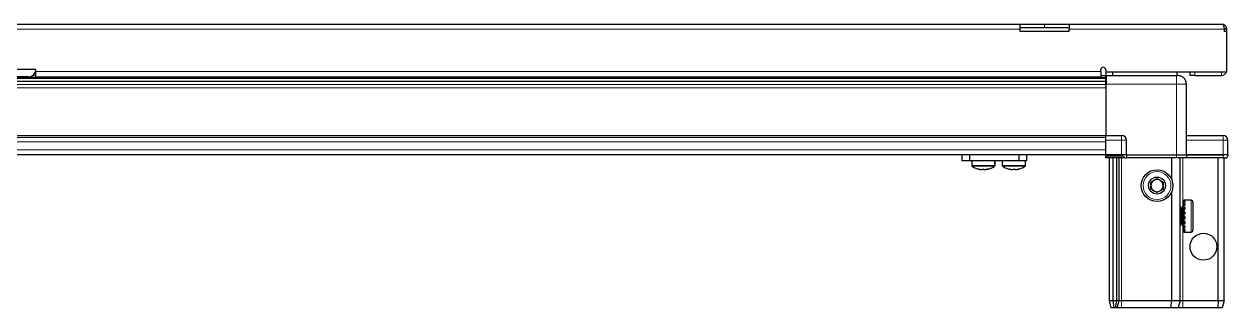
# Model space of a CAD drawing. Header units: millimetres. Extents: x 355 to 3897, y -219 to 1534.
# Drawn here: x 1019 to 1511.4, y 678.2 to 794.2 of the extents above; entities that cross this region are included whole.
import ezdxf

# ---------------------------------------------------------------- set-up
doc = ezdxf.new("R2010")
doc.units = ezdxf.units.MM

msp = doc.modelspace()

# ---------------------------------------------------------------- linework, layer by layer
at = {"color": 7, "linetype": 'Continuous', "lineweight": 25}
for p, q in [((596.4, 794.21), (1426.4, 794.21)), ((1426.4, 792.11), (1426.4, 794.21)), ((1426.4, 794.21), (1436.4, 794.21)), ((1436.4, 792.71), (1426.4, 792.71)), ((1436.4, 794.21), (1446.4, 794.21)), ((1446.4, 792.71), (1436.4, 792.71)), ((1446.4, 794.21), (1509.3, 794.21)), ((1446.4, 794.21), (1446.4, 792.11)), ((1426.4, 791.21), (1426.4, 792.11)), ((1446.4, 791.21), (1426.4, 791.21)), ((1446.4, 791.21), (1446.4, 792.11)), ((1509.9, 792.11), (1510.9, 792.11)), ((1509.9, 792.11), (1509.9, 791.21)), ((1510.9, 791.21), (1509.9, 791.21)), ((1510.9, 791.21), (1510.9, 792.11)), ((1510.9, 774.71), (1510.9, 791.21)), ((1023.9, 775.71), (998.9, 775.71)), ((1023.9, 774.81), (1023.9, 775.71)), ((1023.9, 772.71), (1023.9, 774.81)), ((1459.4, 774.81), (1459.4, 775.56)), ((1459.4, 774.81), (1459.4, 772.71)), ((1461.4, 775.56), (1461.4, 774.71)), ((1461.4, 774.71), (1461.4, 773.21)), ((1461.4, 774.71), (1510.9, 774.71)), ((1461.4, 773.21), (1490.4, 773.21)), ((1461.55, 773.21), (1461.55, 769.71)), ((1464.15, 774.71), (1464.15, 773.21)), ((1490.65, 773.21), (1490.65, 774.71)), ((1495.9, 773.21), (1495.9, 774.71)), ((1497.9, 773.21), (1495.9, 773.21)), ((1497.9, 773.21), (1508.8, 773.21)), ((1461.4, 770.77), (561.4, 770.77)), ((1461.4, 770.74), (561.4, 770.74)), ((587.52, 772.56), (1435.27, 772.56)), ((1020.9, 772.71), (1001.9, 772.71)), ((1023.9, 772.71), (1459.4, 772.71)), ((1429.9, 772.71), (1429.9, 772.56)), ((1430.01, 772.71), (1430.01, 772.56)), ((1430.19, 772.71), (1430.19, 772.56)), ((1430.7, 772.71), (1430.7, 772.56)), ((1431.09, 772.71), (1431.09, 772.56)), ((1431.94, 772.71), (1431.94, 772.56)), ((1432.51, 772.71), (1432.51, 772.56)), ((1433.62, 772.71), (1433.62, 772.56)), ((1434.31, 772.71), (1434.31, 772.56)), ((1435.27, 772.56), (1435.58, 772.56)), ((1435.58, 772.71), (1435.58, 772.56)), ((1435.58, 772.56), (1435.58, 772.56)), ((1435.58, 772.56), (1436.31, 772.56)), ((1435.84, 772.71), (1435.84, 772.56)), ((1436.31, 772.71), (1436.31, 772.56)), ((1436.31, 772.56), (1437.61, 772.56)), ((1437.52, 772.56), (1461.4, 772.56)), ((1437.61, 772.71), (1437.61, 772.56)), ((1437.7, 772.71), (1437.7, 772.56)), ((1438.33, 772.71), (1438.33, 772.56)), ((1439.52, 772.71), (1439.52, 772.56)), ((1440.15, 772.71), (1440.15, 772.56)), ((1441.13, 772.71), (1441.13, 772.56)), ((1441.61, 772.71), (1441.61, 772.56)), ((1442.28, 772.71), (1442.28, 772.56)), ((1442.55, 772.71), (1442.55, 772.56)), ((1442.84, 772.71), (1442.84, 772.56)), ((1442.9, 772.56), (1442.9, 772.71)), ((1442.9, 772.71), (1442.9, 772.56)), ((1461.4, 769.71), (1461.4, 748.71)), ((1494.4, 740.71), (1494.4, 769.71)), ((1461.4, 748.71), (1467.9, 748.71)), ((1461.4, 746.71), (1461.4, 748.71)), ((1494.4, 748.71), (1509.4, 748.71)), ((561.4, 748.06), (1461.4, 748.06)), ((1461.4, 740.71), (1461.4, 746.71)), ((1469.9, 740.71), (1469.9, 746.71)), ((1511.4, 740.71), (1511.4, 746.71)), ((561.4, 740.86), (1461.4, 740.86)), ((1402.75, 738.36), (1402.75, 740.86)), ((1405.75, 740.86), (1405.75, 738.36)), ((1425.95, 738.36), (1425.95, 740.86)), ((1428.95, 740.86), (1428.95, 738.36)), ((1461.4, 740.71), (1467.9, 740.71)), ((1461.4, 740.71), (1461.4, 740.38)), ((1461.4, 740.71), (1461.4, 740.71)), ((1467.9, 740.71), (1461.4, 740.71)), ((1461.4, 739.51), (1461.4, 740.38)), ((1461.4, 740.38), (1461.4, 740.38)), ((1461.4, 740.38), (1467.9, 740.38)), ((1469.22, 739.51), (1461.4, 739.51)), ((1462.9, 681.21), (1462.9, 739.51)), ((1464.4, 681.21), (1464.4, 739.51)), ((1465.9, 681.21), (1465.9, 739.51)), ((1466.9, 681.21), (1466.9, 739.51)), ((1469.9, 740.71), (1467.9, 740.71)), ((1469.22, 739.51), (1469.9, 739.51)), ((1469.9, 740.71), (1469.9, 739.51)), ((1469.9, 740.71), (1470.1, 740.71)), ((1470.1, 739.51), (1469.9, 739.51)), ((1470.1, 740.71), (1490.4, 740.71)), ((1490.4, 739.51), (1470.1, 739.51)), ((1488.4, 730.71), (1488.4, 739.51)), ((1490.4, 740.71), (1494.4, 740.71)), ((1494.4, 739.51), (1490.4, 739.51)), ((1491.9, 681.21), (1491.9, 739.51)), ((1494.4, 740.71), (1494.4, 739.51)), ((1494.4, 740.71), (1494.6, 740.71)), ((1494.6, 739.51), (1494.4, 739.51)), ((1494.6, 740.71), (1509.4, 740.71)), ((1509.4, 740.71), (1494.6, 740.71)), ((1509.4, 739.51), (1494.6, 739.51)), ((1507.4, 681.21), (1507.4, 739.51)), ((1511.4, 740.71), (1509.4, 740.71)), ((1509.4, 739.51), (1510.9, 739.51)), ((1509.9, 681.21), (1509.9, 739.51)), ((1510.9, 739.51), (1511.4, 740.38)), ((1511.4, 740.71), (1511.4, 740.38)), ((1405.75, 738.36), (1402.75, 738.36)), ((1425.95, 738.36), (1405.75, 738.36)), ((1406.6, 738.36), (1406.6, 736.46)), ((1416.1, 736.46), (1416.1, 738.36)), ((1416.15, 736.46), (1416.15, 738.36)), ((1419.1, 738.36), (1419.1, 736.46)), ((1428.95, 738.36), (1425.95, 738.36)), ((1428.6, 736.46), (1428.6, 738.36)), ((1488.4, 681.21), (1488.4, 725.71)), ((1491.93, 719.71), (1491.9, 719.71)), ((1492.41, 719.02), (1491.93, 719.71)), ((1491.93, 719.71), (1491.93, 718.67)), ((1492.9, 719.71), (1492.41, 719.02)), ((1492.41, 719.02), (1492.41, 718.16)), ((1492.9, 719.71), (1492.9, 718.67)), ((1493.4, 720.11), (1493.3, 720.11)), ((1493.3, 720.11), (1493.3, 711.31)), ((1496.3, 722.21), (1493.4, 722.21)), ((1493.4, 722.21), (1493.4, 722.2)), ((1493.9, 722.2), (1493.4, 722.2)), ((1493.4, 722.2), (1493.4, 722.12)), ((1493.4, 722.12), (1493.4, 721.78)), ((1493.9, 722.12), (1493.4, 722.12)), ((1493.9, 721.78), (1493.4, 721.78)), ((1493.4, 721.78), (1493.4, 721.48)), ((1493.4, 721.48), (1493.4, 720.76)), ((1493.9, 721.48), (1493.4, 721.48)), ((1493.9, 720.76), (1493.4, 720.76)), ((1493.4, 720.76), (1493.4, 720.26)), ((1493.4, 720.26), (1493.4, 719.25)), ((1493.9, 720.26), (1493.4, 720.26)), ((1493.9, 719.25), (1493.4, 719.25)), ((1493.4, 719.25), (1493.4, 718.61)), ((1493.9, 722.12), (1493.9, 722.2)), ((1493.9, 721.48), (1493.9, 721.78)), ((1493.9, 720.26), (1493.9, 720.76)), ((1493.9, 718.61), (1493.9, 719.25)), ((1497.1, 721.41), (1497.1, 719.93)), ((1497.1, 719.93), (1497.1, 710.01)), ((1491.93, 718.67), (1491.93, 711.71)), ((1492.41, 718.16), (1492.41, 712.4)), ((1492.9, 718.67), (1492.9, 711.71)), ((1493.4, 718.61), (1493.4, 717.39)), ((1493.9, 718.61), (1493.4, 718.61)), ((1493.9, 717.39), (1493.4, 717.39)), ((1493.4, 717.39), (1493.4, 716.85)), ((1493.9, 716.85), (1493.4, 716.85)), ((1493.4, 716.67), (1493.4, 715.37)), ((1493.9, 716.67), (1493.4, 716.67)), ((1493.9, 715.37), (1493.4, 715.37)), ((1493.9, 714.98), (1493.4, 714.98)), ((1493.4, 714.98), (1493.4, 714.63)), ((1493.9, 714.63), (1493.4, 714.63)), ((1493.4, 714.63), (1493.4, 713.38)), ((1493.9, 716.67), (1493.9, 717.39)), ((1493.9, 714.63), (1493.9, 715.37)), ((1491.9, 711.71), (1491.93, 711.71)), ((1491.93, 711.71), (1492.41, 712.4)), ((1492.41, 712.4), (1492.9, 711.71)), ((1493.3, 711.31), (1493.4, 711.31)), ((1493.9, 713.38), (1493.4, 713.38)), ((1493.4, 713.38), (1493.4, 712.7)), ((1493.4, 712.7), (1493.4, 711.62)), ((1493.9, 712.7), (1493.4, 712.7)), ((1493.9, 711.62), (1493.4, 711.62)), ((1493.4, 711.62), (1493.4, 711.07)), ((1493.4, 711.07), (1493.4, 710.26)), ((1493.9, 711.07), (1493.4, 711.07)), ((1493.9, 710.26), (1493.4, 710.26)), ((1493.4, 710.26), (1493.4, 709.89)), ((1493.4, 709.89), (1493.4, 709.43)), ((1493.9, 709.89), (1493.4, 709.89)), ((1493.9, 709.43), (1493.4, 709.43)), ((1493.4, 709.43), (1493.4, 709.28)), ((1493.4, 709.28), (1493.4, 709.21)), ((1493.9, 709.28), (1493.4, 709.28)), ((1493.4, 709.21), (1496.3, 709.21)), ((1493.9, 712.7), (1493.9, 713.38)), ((1493.9, 711.07), (1493.9, 711.62)), ((1493.9, 709.89), (1493.9, 710.26)), ((1493.9, 709.28), (1493.9, 709.43)), ((1462.9, 681.21), (1464.4, 681.21)), ((1463.7, 678.21), (1462.9, 681.21)), ((1464.85, 678.21), (1464.4, 681.21)), ((1464.4, 681.21), (1465.9, 681.21)), ((1465.35, 678.21), (1465.9, 681.21)), ((1465.9, 681.21), (1466.9, 681.21)), ((1466.09, 678.21), (1466.9, 681.21)), ((1466.9, 681.21), (1467.9, 681.21)), ((1467.9, 681.21), (1488.4, 681.21)), ((1488.06, 678.21), (1488.4, 681.21)), ((1488.4, 681.21), (1491.9, 681.21)), ((1491.9, 681.21), (1491.09, 678.21)), ((1491.9, 681.21), (1492.9, 681.21)), ((1492.9, 681.21), (1507.4, 681.21)), ((1507.4, 681.21), (1507.24, 678.21)), ((1507.4, 681.21), (1509.9, 681.21)), ((1509.9, 681.21), (1509.09, 678.21)), ((1464.85, 678.21), (1463.7, 678.21)), ((1465.35, 678.21), (1464.85, 678.21)), ((1466.09, 678.21), (1465.35, 678.21)), ((1467.9, 678.21), (1466.09, 678.21)), ((1488.06, 678.21), (1467.9, 678.21)), ((1491.09, 678.21), (1488.06, 678.21)), ((1492.9, 678.21), (1491.09, 678.21)), ((1507.24, 678.21), (1492.9, 678.21)), ((1509.09, 678.21), (1507.24, 678.21))]:
    msp.add_line(p, q, dxfattribs=at)
at = {"color": 8, "linetype": 'Continuous', "lineweight": 18}
for p, q in [((1436.4, 794.21), (1436.4, 792.71)), ((1426.4, 792.11), (596.4, 792.11)), ((1509.9, 792.11), (1446.4, 792.11)), ((1022.55, 773.21), (1023.9, 773.21)), ((1023.9, 774.81), (1459.4, 774.81)), ((1459.4, 773.21), (1461.4, 773.21)), ((1497.9, 774.71), (1497.9, 773.21)), ((1508.8, 774.71), (1508.8, 773.21)), ((1461.4, 771.98), (561.4, 771.98)), ((561.4, 769.53), (1461.4, 769.53)), ((1461.4, 768.12), (561.4, 768.12)), ((1490.4, 769.71), (1461.4, 769.71)), ((1490.4, 740.71), (1490.4, 769.71)), ((561.4, 748.71), (1461.4, 748.71)), ((1467.9, 746.71), (1467.9, 748.71)), ((1509.4, 748.71), (1509.4, 746.71)), ((561.4, 746.06), (1461.4, 746.06)), ((1467.9, 746.71), (1461.4, 746.71)), ((1467.9, 740.71), (1467.9, 746.71)), ((1469.9, 746.71), (1467.9, 746.71)), ((1509.4, 746.71), (1494.4, 746.71)), ((1509.4, 740.71), (1509.4, 746.71)), ((1511.4, 746.71), (1509.4, 746.71)), ((561.4, 742.86), (1461.4, 742.86)), ((1461.4, 740.71), (1461.4, 740.38)), ((1467.9, 740.71), (1467.9, 740.38)), ((1467.9, 681.21), (1467.9, 739.51)), ((1470.1, 740.71), (1470.1, 739.51)), ((1490.4, 740.71), (1490.4, 739.51)), ((1492.9, 719.71), (1492.9, 739.51)), ((1494.6, 740.71), (1494.6, 739.51)), ((1509.4, 740.71), (1509.4, 739.51)), ((1408.81, 736.46), (1406.6, 736.46)), ((1408.91, 736.09), (1406.79, 736.09)), ((1416.1, 736.46), (1408.81, 736.46)), ((1415.9, 736.09), (1408.91, 736.09)), ((1415.95, 736.09), (1415.9, 736.09)), ((1416.15, 736.46), (1416.1, 736.46)), ((1426.6, 736.46), (1419.1, 736.46)), ((1426.49, 736.09), (1419.29, 736.09)), ((1428.4, 736.09), (1426.49, 736.09)), ((1428.6, 736.46), (1426.6, 736.46)), ((1496.3, 722.21), (1496.3, 720.52)), ((1496.3, 720.52), (1496.3, 709.21)), ((1492.9, 681.21), (1492.9, 711.71)), ((1467.9, 678.21), (1467.9, 681.21)), ((1492.9, 681.21), (1492.9, 678.21))]:
    msp.add_line(p, q, dxfattribs=at)
at = {"color": 7, "linetype": 'Continuous', "lineweight": 25}
for centre, radius in [((1482.4, 728.21), 6.5), ((1482.4, 728.21), 3.46), ((1501.4, 703.21), 5.5)]:
    msp.add_circle(centre, radius, dxfattribs=at)
at = {"color": 8, "linetype": 'Continuous', "lineweight": 18}
msp.add_circle((1482.4, 728.21), 5.7, dxfattribs=at)
at = {"color": 7, "linetype": 'Continuous', "lineweight": 25}
for centre, radius, start, end in [((1020.9, 775.71), 3, 270, 360), ((1460.4, 775.56), 1, 0, 180), ((1508.8, 775.31), 2.1, 270, 343.3985), ((1467.9, 746.71), 2, 0, 90), ((1509.4, 746.71), 2, 0, 90), ((1407.05, 736.46), 0.45, 180, 235.2821), ((1411.35, 742.66), 8, 235.2821, 259.054), ((1411.35, 742.66), 8, 280.846, 304.7179), ((1411.4, 742.66), 8, 280.9211, 304.7179), ((1415.65, 736.46), 0.45, 304.7179, 0), ((1415.7, 736.46), 0.45, 304.7179, 0), ((1419.55, 736.46), 0.45, 180, 235.2821), ((1423.85, 742.66), 8, 235.2821, 258.923), ((1423.85, 742.66), 8, 280.9392, 304.7179), ((1428.15, 736.46), 0.45, 304.7179, 0), ((1482.4, 728.21), 2.5, 118.295, 178.295), ((1482.4, 728.21), 2.5, 58.295, 118.295), ((1482.4, 728.21), 2.5, 358.295, 58.295), ((1482.4, 728.21), 2.5, 178.295, 238.295), ((1482.4, 728.21), 2.5, 238.295, 298.295), ((1482.4, 728.21), 2.5, 298.295, 358.295), ((1492.9, 720.11), 0.4, 270, 0), ((1496.3, 721.41), 0.8, 0, 90), ((1492.9, 711.31), 0.4, 360, 90), ((1496.3, 710.01), 0.8, 270, 360)]:
    msp.add_arc(centre, radius, start, end, dxfattribs=at)
msp.add_ellipse((1467.9, 736.92), major_axis=(0, 3.46), ratio=0.57735, start_param=5.560451, end_param=6.283185, dxfattribs=at)
for points, knots in [([(1509.3, 794.21), (1509.34, 794.19), (1509.43, 794.13), (1509.57, 793.74), (1509.7, 793.18), (1509.81, 792.6), (1509.87, 792.24), (1509.9, 792.11)], [0, 0, 0, 0, 0.230255, 0.448522, 0.666786, 0.88505, 1, 1, 1, 1]), ([(1510.9, 792.11), (1510.87, 792.37), (1510.82, 792.86), (1510.42, 793.5), (1509.9, 793.95), (1509.48, 794.08), (1509.3, 794.13)], [0, 0, 0, 0, 0.272554, 0.530916, 0.789275, 1, 1, 1, 1]), ([(1461.4, 769.71), (1461.4, 770.11), (1461.4, 770.89), (1461.4, 771.94), (1461.4, 772.73), (1461.4, 773.15), (1461.4, 773.2), (1461.4, 773.21)], [0, 0, 0, 0, 0.214694, 0.429388, 0.644082, 0.858775, 1, 1, 1, 1]), ([(1490.4, 773.21), (1490.46, 773.21), (1490.59, 773.21), (1490.76, 773.21), (1490.87, 773.21), (1490.89, 773.21), (1490.9, 773.21)], [0, 0, 0, 0, 0.249394, 0.500333, 0.750167, 1, 1, 1, 1]), ([(1494.4, 769.71), (1494.35, 770.15), (1494.28, 770.83), (1493.84, 771.65), (1493.39, 772.21), (1492.83, 772.66), (1492.01, 773.09), (1491.34, 773.17), (1490.9, 773.21)], [0, 0, 0, 0, 0.239457, 0.368361, 0.5, 0.631639, 0.760543, 1, 1, 1, 1]), ([(1409.83, 734.81), (1409.82, 734.81), (1409.79, 734.82), (1409.58, 734.88), (1409.41, 734.95), (1409.36, 734.97), (1409.34, 734.98), (1409.35, 734.99), (1409.36, 734.99), (1409.37, 734.98), (1409.43, 734.97), (1409.65, 734.92), (1409.98, 734.85), (1410.36, 734.81), (1410.64, 734.8), (1410.9, 734.84), (1411.04, 734.91), (1411.16, 734.97), (1411.22, 734.98), (1411.24, 734.99), (1411.26, 734.99), (1411.28, 734.98), (1411.33, 734.98), (1411.45, 734.93), (1411.61, 734.86), (1411.86, 734.8), (1412.21, 734.81), (1412.59, 734.85), (1412.92, 734.92), (1413.14, 734.97), (1413.23, 734.98), (1413.24, 734.99), (1413.26, 734.99), (1413.26, 734.98), (1413.24, 734.96), (1413.08, 734.89), (1412.84, 734.81), (1412.85, 734.81), (1412.86, 734.81)], [0, 0, 0, 0, 0.0245191, 0.1059739, 0.1338421, 0.1478185, 0.1535531, 0.1564027, 0.1592796, 0.1617801, 0.1664773, 0.1816483, 0.2541107, 0.3009981, 0.3355791, 0.3791917, 0.4620214, 0.4826759, 0.486455, 0.4902707, 0.4928167, 0.4953568, 0.4997844, 0.513427, 0.5769545, 0.6409725, 0.679017, 0.7313711, 0.7890832, 0.8180386, 0.8216661, 0.824546, 0.8274502, 0.8308045, 0.8371581, 0.8638539, 0.9698659, 1, 1, 1, 1]), ([(1422.31, 734.81), (1422.33, 734.81), (1422.38, 734.8), (1422.32, 734.82), (1422.2, 734.87), (1422.09, 734.92), (1422.04, 734.95), (1422.01, 734.97), (1422, 734.98), (1422, 734.98), (1422.01, 734.99), (1422.01, 734.99), (1422.01, 734.99)], [0, 0, 0, 0, 0.117513, 0.319182, 0.655587, 0.780657, 0.858887, 0.909792, 0.960055, 0.979586, 0.994792, 1, 1, 1, 1]), ([(1422.01, 734.99), (1422.02, 734.99), (1422.03, 734.99), (1422.07, 734.98), (1422.23, 734.94), (1422.51, 734.88), (1422.87, 734.82), (1423.2, 734.8), (1423.53, 734.82), (1423.73, 734.88), (1423.9, 734.95), (1423.97, 734.97), (1424.02, 734.98), (1424.05, 734.99), (1424.07, 734.99), (1424.09, 734.98), (1424.13, 734.97), (1424.24, 734.92), (1424.35, 734.85), (1424.55, 734.81), (1424.79, 734.8), (1425.18, 734.84), (1425.54, 734.91), (1425.8, 734.97), (1425.87, 734.98), (1425.89, 734.99), (1425.9, 734.99), (1425.9, 734.98), (1425.89, 734.98), (1425.79, 734.93), (1425.57, 734.86), (1425.36, 734.8), (1425.35, 734.81), (1425.35, 734.81)], [0, 0, 0, 0, 0.003351, 0.008063, 0.021119, 0.079476, 0.149012, 0.192992, 0.237333, 0.333888, 0.366922, 0.38349, 0.390287, 0.393665, 0.397075, 0.40004, 0.405607, 0.423591, 0.509487, 0.565066, 0.606058, 0.657756, 0.755941, 0.780424, 0.784904, 0.789427, 0.792445, 0.795456, 0.800704, 0.816876, 0.89218, 0.968066, 1, 1, 1, 1]), ([(1479.85, 726.85), (1479.87, 727.36), (1479.9, 728.32), (1479.93, 729.28), (1479.94, 729.73)], [0, 0, 0, 0, 0.534686, 1, 1, 1, 1]), ([(1479.94, 729.73), (1480.39, 729.98), (1481.24, 730.43), (1482.09, 730.89), (1482.48, 731.1)], [0, 0, 0, 0, 0.534686, 1, 1, 1, 1]), ([(1482.48, 731.1), (1482.59, 731.03), (1483.1, 730.72), (1483.94, 730.2), (1484.64, 729.76), (1484.94, 729.58)], [0, 0, 0, 0, 0.133125, 0.637099, 1, 1, 1, 1]), ([(1484.94, 729.58), (1484.92, 729.07), (1484.89, 728.1), (1484.87, 727.14), (1484.85, 726.7)], [0, 0, 0, 0, 0.534686, 1, 1, 1, 1]), ([(1482.31, 725.33), (1482.02, 725.51), (1481.32, 725.94), (1480.47, 726.46), (1479.96, 726.78), (1479.85, 726.85)], [0, 0, 0, 0, 0.362901, 0.866875, 1, 1, 1, 1]), ([(1484.85, 726.7), (1484.4, 726.45), (1483.55, 725.99), (1482.7, 725.54), (1482.31, 725.33)], [0, 0, 0, 0, 0.534686, 1, 1, 1, 1])]:
    msp.add_open_spline(points, degree=3, knots=knots, dxfattribs=at)
at = {"color": 8, "linetype": 'Continuous', "lineweight": 18}
msp.add_open_spline([(1490.4, 769.71), (1490.4, 770.15), (1490.4, 770.83), (1490.4, 771.65), (1490.4, 772.21), (1490.4, 772.66), (1490.4, 773.09), (1490.4, 773.17), (1490.4, 773.21)], degree=3, knots=[0, 0, 0, 0, 0.239457, 0.368361, 0.5, 0.631639, 0.760543, 1, 1, 1, 1], dxfattribs=at)
msp.add_open_spline([(1494.4, 769.71), (1494.34, 769.71), (1494.22, 769.71), (1493.29, 769.71), (1491.97, 769.71), (1490.92, 769.71), (1490.4, 769.71)], degree=3, dxfattribs=at)

doc.saveas('drawing.dxf')
